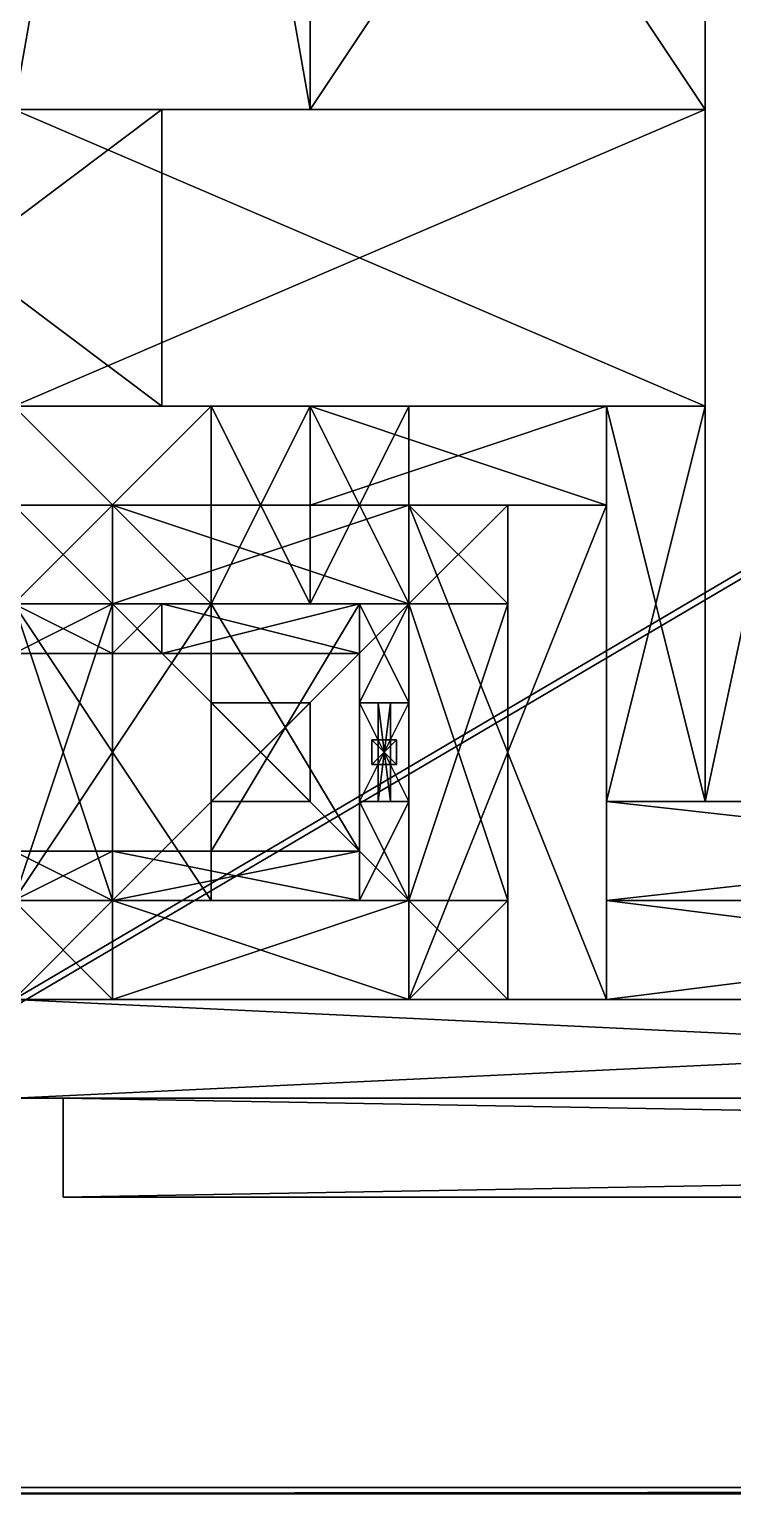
# Model space of a CAD drawing. Extents: x -1088 to 1104, y -640 to 640.
# Drawn here: x -811 to -583.1, y -640 to -166 of the extents above; entities that cross this region are included whole.
import ezdxf

# ---------------------------------------------------------------- set-up
doc = ezdxf.new("R2010")
doc.units = 0

msp = doc.modelspace()

# ---------------------------------------------------------------- meshes
at = {"layer": 'OBJECT054', "color": 50}
mesh = msp.add_polyface(dxfattribs=at)
corners = [(-688, -448, 208), (-688, -352, 208), (-656, -352, 208), (-656, -448, 208), (-656, -448, 176), (-656, -352, 176), (-688, -352, 176), (-688, -448, 176)]
mesh.append_faces([[corners[k] for k in face] for face in [(1, 3, 0), (5, 7, 4), (3, 7, 0), (5, 1, 6), (0, 6, 1), (4, 2, 5)]], dxfattribs={"vtx0": -1})
mesh.append_faces([[corners[k] for k in face] for face in [(1, 2, 3), (5, 6, 7), (3, 4, 7), (5, 2, 1), (0, 7, 6), (4, 3, 2)]], dxfattribs={"vtx2": -1})
at = {"layer": 'OBJECT055', "color": 50}
mesh = msp.add_polyface(dxfattribs=at)
corners = [(-784, -352, 192), (-688, -352, 192), (-688, -448, 192), (-784, -448, 192), (-784, -448, 176), (-688, -448, 176), (-688, -352, 176), (-784, -352, 176)]
mesh.append_faces([[corners[k] for k in face] for face in [(1, 3, 0), (5, 7, 4), (3, 7, 0), (5, 1, 6), (0, 6, 1), (4, 2, 5)]], dxfattribs={"vtx0": -1})
mesh.append_faces([[corners[k] for k in face] for face in [(1, 2, 3), (5, 6, 7), (3, 4, 7), (5, 2, 1), (0, 7, 6), (4, 3, 2)]], dxfattribs={"vtx2": -1})
at = {"layer": 'OBJECT070', "color": 50}
mesh = msp.add_polyface(dxfattribs=at)
corners = [(-784, -352, 176), (-768, -352, 176), (-768, -368, 176), (-784, -368, 176), (-784, -368, 48), (-768, -368, 48), (-768, -352, 48), (-784, -352, 48)]
mesh.append_faces([[corners[k] for k in face] for face in [(1, 3, 0), (5, 7, 4), (3, 7, 0), (5, 1, 6), (0, 6, 1), (4, 2, 5)]], dxfattribs={"vtx0": -1})
mesh.append_faces([[corners[k] for k in face] for face in [(1, 2, 3), (5, 6, 7), (3, 4, 7), (5, 2, 1), (0, 7, 6), (4, 3, 2)]], dxfattribs={"vtx2": -1})
at = {"layer": 'OBJECT071', "color": 50}
mesh = msp.add_polyface(dxfattribs=at)
corners = [(-704, -352, 176), (-688, -352, 176), (-688, -384, 176), (-704, -384, 176), (-704, -384, 48), (-688, -384, 48), (-688, -352, 48), (-704, -352, 48)]
mesh.append_faces([[corners[k] for k in face] for face in [(1, 3, 0), (5, 7, 4), (3, 7, 0), (5, 1, 6), (0, 6, 1), (4, 2, 5)]], dxfattribs={"vtx0": -1})
mesh.append_faces([[corners[k] for k in face] for face in [(1, 2, 3), (5, 6, 7), (3, 4, 7), (5, 2, 1), (0, 7, 6), (4, 3, 2)]], dxfattribs={"vtx2": -1})
at = {"layer": 'OBJECT072', "color": 50}
mesh = msp.add_polyface(dxfattribs=at)
corners = [(-768, -352, 176), (-704, -352, 176), (-704, -368, 176), (-768, -368, 176), (-768, -368, 144), (-704, -368, 144), (-704, -352, 144), (-768, -352, 144)]
mesh.append_faces([[corners[k] for k in face] for face in [(1, 3, 0), (5, 7, 4), (3, 7, 0), (5, 1, 6), (0, 6, 1), (4, 2, 5)]], dxfattribs={"vtx0": -1})
mesh.append_faces([[corners[k] for k in face] for face in [(1, 2, 3), (5, 6, 7), (3, 4, 7), (5, 2, 1), (0, 7, 6), (4, 3, 2)]], dxfattribs={"vtx2": -1})
at = {"layer": 'OBJECT073', "color": 50}
mesh = msp.add_polyface(dxfattribs=at)
corners = [(-784, -432, 144), (-704, -432, 144), (-704, -448, 144), (-784, -448, 144), (-784, -448, 48), (-704, -448, 48), (-704, -432, 48), (-784, -432, 48)]
mesh.append_faces([[corners[k] for k in face] for face in [(1, 3, 0), (5, 7, 4), (3, 7, 0), (5, 1, 6), (0, 6, 1), (4, 2, 5)]], dxfattribs={"vtx0": -1})
mesh.append_faces([[corners[k] for k in face] for face in [(1, 2, 3), (5, 6, 7), (3, 4, 7), (5, 2, 1), (0, 7, 6), (4, 3, 2)]], dxfattribs={"vtx2": -1})
at = {"layer": 'OBJECT075', "color": 50}
mesh = msp.add_polyface(dxfattribs=at)
corners = [(-704, -384, 80), (-688, -384, 80), (-688, -416, 80), (-704, -416, 80), (-704, -416, 48), (-688, -416, 48), (-688, -384, 48), (-704, -384, 48)]
mesh.append_faces([[corners[k] for k in face] for face in [(1, 3, 0), (5, 7, 4), (3, 7, 0), (5, 1, 6), (0, 6, 1), (4, 2, 5)]], dxfattribs={"vtx0": -1})
mesh.append_faces([[corners[k] for k in face] for face in [(1, 2, 3), (5, 6, 7), (3, 4, 7), (5, 2, 1), (0, 7, 6), (4, 3, 2)]], dxfattribs={"vtx2": -1})
at = {"layer": 'OBJECT078', "color": 50}
mesh = msp.add_polyface(dxfattribs=at)
corners = [(-752, -288, 48), (-720, -288, 48), (-720, -352, 48), (-752, -352, 48), (-752, -352, 16), (-720, -352, 16), (-720, -288, 16), (-752, -288, 16)]
mesh.append_faces([[corners[k] for k in face] for face in [(1, 3, 0), (5, 7, 4), (3, 7, 0), (5, 1, 6), (0, 6, 1), (4, 2, 5)]], dxfattribs={"vtx0": -1})
mesh.append_faces([[corners[k] for k in face] for face in [(1, 2, 3), (5, 6, 7), (3, 4, 7), (5, 2, 1), (0, 7, 6), (4, 3, 2)]], dxfattribs={"vtx2": -1})
at = {"layer": 'OBJECT079', "color": 50}
mesh = msp.add_polyface(dxfattribs=at)
corners = [(-752, -352, 48), (-704, -352, 48), (-704, -432, 48), (-752, -432, 48), (-752, -432, 16), (-704, -432, 16), (-704, -352, 16), (-752, -352, 16)]
mesh.append_faces([[corners[k] for k in face] for face in [(1, 3, 0), (5, 7, 4), (3, 7, 0), (5, 1, 6), (0, 6, 1), (4, 2, 5)]], dxfattribs={"vtx0": -1})
mesh.append_faces([[corners[k] for k in face] for face in [(1, 2, 3), (5, 6, 7), (3, 4, 7), (5, 2, 1), (0, 7, 6), (4, 3, 2)]], dxfattribs={"vtx2": -1})
at = {"layer": 'OBJECT080', "color": 50}
mesh = msp.add_polyface(dxfattribs=at)
corners = [(-816, -352, 48), (-752, -352, 48), (-752, -448, 48), (-816, -448, 48), (-816, -448, 16), (-752, -448, 16), (-752, -352, 16), (-816, -352, 16)]
mesh.append_faces([[corners[k] for k in face] for face in [(1, 3, 0), (5, 7, 4), (3, 7, 0), (5, 1, 6), (0, 6, 1), (4, 2, 5)]], dxfattribs={"vtx0": -1})
mesh.append_faces([[corners[k] for k in face] for face in [(1, 2, 3), (5, 6, 7), (3, 4, 7), (5, 2, 1), (0, 7, 6), (4, 3, 2)]], dxfattribs={"vtx2": -1})
at = {"layer": 'OBJECT1023', "color": 50}
mesh = msp.add_polyface(dxfattribs=at)
corners = [(-592, 32, 48), (-496, 32, 48), (-496, -416, 48), (-592, -416, 48), (-592, -416, 16), (-496, -416, 16), (-496, 32, 16), (-592, 32, 16)]
mesh.append_faces([[corners[k] for k in face] for face in [(1, 3, 0), (5, 7, 4), (3, 7, 0), (5, 1, 6), (0, 6, 1), (4, 2, 5)]], dxfattribs={"vtx0": -1})
mesh.append_faces([[corners[k] for k in face] for face in [(1, 2, 3), (5, 6, 7), (3, 4, 7), (5, 2, 1), (0, 7, 6), (4, 3, 2)]], dxfattribs={"vtx2": -1})
at = {"layer": 'OBJECT1025', "color": 50}
mesh = msp.add_polyface(dxfattribs=at)
corners = [(-816, -192, 48), (-592, -192, 48), (-592, -288, 48), (-816, -288, 48), (-816, -288, 16), (-592, -288, 16), (-592, -192, 16), (-816, -192, 16)]
mesh.append_faces([[corners[k] for k in face] for face in [(1, 3, 0), (5, 7, 4), (3, 7, 0), (5, 1, 6), (0, 6, 1), (4, 2, 5)]], dxfattribs={"vtx0": -1})
mesh.append_faces([[corners[k] for k in face] for face in [(1, 2, 3), (5, 6, 7), (3, 4, 7), (5, 2, 1), (0, 7, 6), (4, 3, 2)]], dxfattribs={"vtx2": -1})
at = {"layer": 'OBJECT1026', "color": 50}
mesh = msp.add_polyface(dxfattribs=at)
corners = [(-720, -288, 48), (-688, -288, 48), (-688, -352, 48), (-720, -352, 48), (-720, -352, 16), (-688, -352, 16), (-688, -288, 16), (-720, -288, 16)]
mesh.append_faces([[corners[k] for k in face] for face in [(1, 3, 0), (5, 7, 4), (3, 7, 0), (5, 1, 6), (0, 6, 1), (4, 2, 5)]], dxfattribs={"vtx0": -1})
mesh.append_faces([[corners[k] for k in face] for face in [(1, 2, 3), (5, 6, 7), (3, 4, 7), (5, 2, 1), (0, 7, 6), (4, 3, 2)]], dxfattribs={"vtx2": -1})
at = {"layer": 'OBJECT1043', "color": 50}
mesh = msp.add_polyface(dxfattribs=at)
corners = [(-624, -448, 64), (-624, -416, 64), (-336, -416, 64), (-336, -448, 64), (-336, -448, 48), (-336, -416, 48), (-624, -416, 48), (-624, -448, 48)]
mesh.append_faces([[corners[k] for k in face] for face in [(1, 3, 0), (5, 7, 4), (3, 7, 0), (5, 1, 6), (0, 6, 1), (4, 2, 5)]], dxfattribs={"vtx0": -1})
mesh.append_faces([[corners[k] for k in face] for face in [(1, 2, 3), (5, 6, 7), (3, 4, 7), (5, 2, 1), (0, 7, 6), (4, 3, 2)]], dxfattribs={"vtx2": -1})
at = {"layer": 'OBJECT1044', "color": 50}
mesh = msp.add_polyface(dxfattribs=at)
corners = [(-624, -416, 64), (-624, -288, 64), (-592, -288, 64), (-592, -416, 64), (-592, -416, 48), (-592, -288, 48), (-624, -288, 48), (-624, -416, 48)]
mesh.append_faces([[corners[k] for k in face] for face in [(1, 3, 0), (5, 7, 4), (3, 7, 0), (5, 1, 6), (0, 6, 1), (4, 2, 5)]], dxfattribs={"vtx0": -1})
mesh.append_faces([[corners[k] for k in face] for face in [(1, 2, 3), (5, 6, 7), (3, 4, 7), (5, 2, 1), (0, 7, 6), (4, 3, 2)]], dxfattribs={"vtx2": -1})
at = {"layer": 'OBJECT1053', "color": 50}
mesh = msp.add_polyface(dxfattribs=at)
corners = [(-816, -480, 112), (-144, -480, 112), (-144, -512, 112), (-816, -512, 112), (-816, -512, 48), (-144, -512, 48), (-144, -480, 48), (-816, -480, 48)]
mesh.append_faces([[corners[k] for k in face] for face in [(1, 3, 0), (5, 7, 4), (3, 7, 0), (5, 1, 6), (0, 6, 1), (4, 2, 5)]], dxfattribs={"vtx0": -1})
mesh.append_faces([[corners[k] for k in face] for face in [(1, 2, 3), (5, 6, 7), (3, 4, 7), (5, 2, 1), (0, 7, 6), (4, 3, 2)]], dxfattribs={"vtx2": -1})
at = {"layer": 'OBJECT1054', "color": 50}
mesh = msp.add_polyface(dxfattribs=at)
corners = [(-816, -512, 128), (-816, -480, 128), (-144, -480, 128), (-144, -512, 128), (-144, -512, 112), (-144, -480, 112), (-816, -480, 112), (-816, -512, 112)]
mesh.append_faces([[corners[k] for k in face] for face in [(1, 3, 0), (5, 7, 4), (3, 7, 0), (5, 1, 6), (0, 6, 1), (4, 2, 5)]], dxfattribs={"vtx0": -1})
mesh.append_faces([[corners[k] for k in face] for face in [(1, 2, 3), (5, 6, 7), (3, 4, 7), (5, 2, 1), (0, 7, 6), (4, 3, 2)]], dxfattribs={"vtx2": -1})
at = {"layer": 'OBJECT108', "color": 50}
mesh = msp.add_polyface(dxfattribs=at)
corners = [(-688, -320, 208), (-656, -320, 208), (-656, -352, 208), (-688, -352, 208), (-688, -352, 48), (-656, -352, 48), (-656, -320, 48), (-688, -320, 48)]
mesh.append_faces([[corners[k] for k in face] for face in [(1, 3, 0), (5, 7, 4), (3, 7, 0), (5, 1, 6), (0, 6, 1), (4, 2, 5)]], dxfattribs={"vtx0": -1})
mesh.append_faces([[corners[k] for k in face] for face in [(1, 2, 3), (5, 6, 7), (3, 4, 7), (5, 2, 1), (0, 7, 6), (4, 3, 2)]], dxfattribs={"vtx2": -1})
at = {"layer": 'OBJECT110', "color": 50}
mesh = msp.add_polyface(dxfattribs=at)
corners = [(-816, -320, 208), (-784, -320, 208), (-784, -352, 208), (-816, -352, 208), (-816, -352, 48), (-784, -352, 48), (-784, -320, 48), (-816, -320, 48)]
mesh.append_faces([[corners[k] for k in face] for face in [(1, 3, 0), (5, 7, 4), (3, 7, 0), (5, 1, 6), (0, 6, 1), (4, 2, 5)]], dxfattribs={"vtx0": -1})
mesh.append_faces([[corners[k] for k in face] for face in [(1, 2, 3), (5, 6, 7), (3, 4, 7), (5, 2, 1), (0, 7, 6), (4, 3, 2)]], dxfattribs={"vtx2": -1})
at = {"layer": 'OBJECT111', "color": 50}
mesh = msp.add_polyface(dxfattribs=at)
corners = [(-816, -448, 208), (-784, -448, 208), (-784, -480, 208), (-816, -480, 208), (-816, -480, 48), (-784, -480, 48), (-784, -448, 48), (-816, -448, 48)]
mesh.append_faces([[corners[k] for k in face] for face in [(1, 3, 0), (5, 7, 4), (3, 7, 0), (5, 1, 6), (0, 6, 1), (4, 2, 5)]], dxfattribs={"vtx0": -1})
mesh.append_faces([[corners[k] for k in face] for face in [(1, 2, 3), (5, 6, 7), (3, 4, 7), (5, 2, 1), (0, 7, 6), (4, 3, 2)]], dxfattribs={"vtx2": -1})
at = {"layer": 'OBJECT1137', "color": 50}
mesh = msp.add_polyface(dxfattribs=at)
corners = [(-694, -384, 126), (-694, -416, 126), (-698, -416, 126), (-698, -384, 126), (-698, -384, 120), (-698, -416, 120), (-694, -416, 120), (-694, -384, 120)]
mesh.append_faces([[corners[k] for k in face] for face in [(1, 3, 0), (5, 7, 4), (3, 7, 0), (5, 1, 6), (0, 6, 1), (4, 2, 5)]], dxfattribs={"vtx0": -1})
mesh.append_faces([[corners[k] for k in face] for face in [(1, 2, 3), (5, 6, 7), (3, 4, 7), (5, 2, 1), (0, 7, 6), (4, 3, 2)]], dxfattribs={"vtx2": -1})
at = {"layer": 'OBJECT1168', "color": 50}
mesh = msp.add_polyface(dxfattribs=at)
corners = [(-694, -384, 140), (-694, -416, 140), (-698, -416, 140), (-698, -384, 140), (-698, -384, 134), (-698, -416, 134), (-694, -416, 134), (-694, -384, 134)]
mesh.append_faces([[corners[k] for k in face] for face in [(1, 3, 0), (5, 7, 4), (3, 7, 0), (5, 1, 6), (0, 6, 1), (4, 2, 5)]], dxfattribs={"vtx0": -1})
mesh.append_faces([[corners[k] for k in face] for face in [(1, 2, 3), (5, 6, 7), (3, 4, 7), (5, 2, 1), (0, 7, 6), (4, 3, 2)]], dxfattribs={"vtx2": -1})
at = {"layer": 'OBJECT117', "color": 50}
mesh = msp.add_polyface(dxfattribs=at)
corners = [(-688, -448, 208), (-656, -448, 208), (-656, -480, 208), (-688, -480, 208), (-688, -480, 48), (-656, -480, 48), (-656, -448, 48), (-688, -448, 48)]
mesh.append_faces([[corners[k] for k in face] for face in [(1, 3, 0), (5, 7, 4), (3, 7, 0), (5, 1, 6), (0, 6, 1), (4, 2, 5)]], dxfattribs={"vtx0": -1})
mesh.append_faces([[corners[k] for k in face] for face in [(1, 2, 3), (5, 6, 7), (3, 4, 7), (5, 2, 1), (0, 7, 6), (4, 3, 2)]], dxfattribs={"vtx2": -1})
at = {"layer": 'OBJECT1191', "color": 50}
mesh = msp.add_polyface(dxfattribs=at)
corners = [(-816, 352, 48), (-720, 352, 48), (-720, -192, 48), (-816, -192, 48), (-816, -192, 16), (-720, -192, 16), (-720, 352, 16), (-816, 352, 16)]
mesh.append_faces([[corners[k] for k in face] for face in [(1, 3, 0), (5, 7, 4), (3, 7, 0), (5, 1, 6), (0, 6, 1), (4, 2, 5)]], dxfattribs={"vtx0": -1})
mesh.append_faces([[corners[k] for k in face] for face in [(1, 2, 3), (5, 6, 7), (3, 4, 7), (5, 2, 1), (0, 7, 6), (4, 3, 2)]], dxfattribs={"vtx2": -1})
at = {"layer": 'OBJECT1192', "color": 50}
mesh = msp.add_polyface(dxfattribs=at)
corners = [(-720, 0, 48), (-592, 0, 48), (-592, -192, 48), (-720, -192, 48), (-720, -192, 16), (-592, -192, 16), (-592, 0, 16), (-720, 0, 16)]
mesh.append_faces([[corners[k] for k in face] for face in [(1, 3, 0), (5, 7, 4), (3, 7, 0), (5, 1, 6), (0, 6, 1), (4, 2, 5)]], dxfattribs={"vtx0": -1})
mesh.append_faces([[corners[k] for k in face] for face in [(1, 2, 3), (5, 6, 7), (3, 4, 7), (5, 2, 1), (0, 7, 6), (4, 3, 2)]], dxfattribs={"vtx2": -1})
at = {"layer": 'OBJECT1199', "color": 50}
mesh = msp.add_polyface(dxfattribs=at)
corners = [(-816, -288, 48), (-752, -288, 48), (-752, -352, 48), (-816, -352, 48), (-816, -352, 16), (-752, -352, 16), (-752, -288, 16), (-816, -288, 16)]
mesh.append_faces([[corners[k] for k in face] for face in [(1, 3, 0), (5, 7, 4), (3, 7, 0), (5, 1, 6), (0, 6, 1), (4, 2, 5)]], dxfattribs={"vtx0": -1})
mesh.append_faces([[corners[k] for k in face] for face in [(1, 2, 3), (5, 6, 7), (3, 4, 7), (5, 2, 1), (0, 7, 6), (4, 3, 2)]], dxfattribs={"vtx2": -1})
at = {"layer": 'OBJECT1200', "color": 50}
mesh = msp.add_polyface(dxfattribs=at)
corners = [(-720, -288, 48), (-624, -288, 48), (-624, -320, 48), (-720, -320, 48), (-720, -320, 16), (-624, -320, 16), (-624, -288, 16), (-720, -288, 16)]
mesh.append_faces([[corners[k] for k in face] for face in [(1, 3, 0), (5, 7, 4), (3, 7, 0), (5, 1, 6), (0, 6, 1), (4, 2, 5)]], dxfattribs={"vtx0": -1})
mesh.append_faces([[corners[k] for k in face] for face in [(1, 2, 3), (5, 6, 7), (3, 4, 7), (5, 2, 1), (0, 7, 6), (4, 3, 2)]], dxfattribs={"vtx2": -1})
at = {"layer": 'OBJECT1201', "color": 50}
mesh = msp.add_polyface(dxfattribs=at)
corners = [(-688, -320, 48), (-624, -320, 48), (-624, -480, 48), (-688, -480, 48), (-688, -480, 16), (-624, -480, 16), (-624, -320, 16), (-688, -320, 16)]
mesh.append_faces([[corners[k] for k in face] for face in [(1, 3, 0), (5, 7, 4), (3, 7, 0), (5, 1, 6), (0, 6, 1), (4, 2, 5)]], dxfattribs={"vtx0": -1})
mesh.append_faces([[corners[k] for k in face] for face in [(1, 2, 3), (5, 6, 7), (3, 4, 7), (5, 2, 1), (0, 7, 6), (4, 3, 2)]], dxfattribs={"vtx2": -1})
at = {"layer": 'OBJECT1202', "color": 50}
mesh = msp.add_polyface(dxfattribs=at)
corners = [(-624, -448, 48), (-368, -448, 48), (-368, -480, 48), (-624, -480, 48), (-624, -480, 16), (-368, -480, 16), (-368, -448, 16), (-624, -448, 16)]
mesh.append_faces([[corners[k] for k in face] for face in [(1, 3, 0), (5, 7, 4), (3, 7, 0), (5, 1, 6), (0, 6, 1), (4, 2, 5)]], dxfattribs={"vtx0": -1})
mesh.append_faces([[corners[k] for k in face] for face in [(1, 2, 3), (5, 6, 7), (3, 4, 7), (5, 2, 1), (0, 7, 6), (4, 3, 2)]], dxfattribs={"vtx2": -1})
at = {"layer": 'OBJECT124', "color": 50}
mesh = msp.add_polyface(dxfattribs=at)
corners = [(-784, -448, 208), (-688, -448, 208), (-688, -480, 208), (-784, -480, 208), (-784, -480, 176), (-688, -480, 176), (-688, -448, 176), (-784, -448, 176)]
mesh.append_faces([[corners[k] for k in face] for face in [(1, 3, 0), (5, 7, 4), (3, 7, 0), (5, 1, 6), (0, 6, 1), (4, 2, 5)]], dxfattribs={"vtx0": -1})
mesh.append_faces([[corners[k] for k in face] for face in [(1, 2, 3), (5, 6, 7), (3, 4, 7), (5, 2, 1), (0, 7, 6), (4, 3, 2)]], dxfattribs={"vtx2": -1})
at = {"layer": 'OBJECT125', "color": 50}
mesh = msp.add_polyface(dxfattribs=at)
corners = [(-784, -320, 208), (-688, -320, 208), (-688, -352, 208), (-784, -352, 208), (-784, -352, 176), (-688, -352, 176), (-688, -320, 176), (-784, -320, 176)]
mesh.append_faces([[corners[k] for k in face] for face in [(1, 3, 0), (5, 7, 4), (3, 7, 0), (5, 1, 6), (0, 6, 1), (4, 2, 5)]], dxfattribs={"vtx0": -1})
mesh.append_faces([[corners[k] for k in face] for face in [(1, 2, 3), (5, 6, 7), (3, 4, 7), (5, 2, 1), (0, 7, 6), (4, 3, 2)]], dxfattribs={"vtx2": -1})
at = {"layer": 'OBJECT179', "color": 50}
mesh = msp.add_polyface(dxfattribs=at)
corners = [(-896, -192, 159.595001), (-768, -192, 159.595001), (-768, -288, 159.595001), (-896, -288, 159.595001), (-896, -288, 47.7047), (-768, -288, 47.7047), (-768, -192, 47.7047), (-896, -192, 47.7047)]
mesh.append_faces([[corners[k] for k in face] for face in [(1, 3, 0), (5, 7, 4), (3, 7, 0), (5, 1, 6), (0, 6, 1), (4, 2, 5)]], dxfattribs={"vtx0": -1})
mesh.append_faces([[corners[k] for k in face] for face in [(1, 2, 3), (5, 6, 7), (3, 4, 7), (5, 2, 1), (0, 7, 6), (4, 3, 2)]], dxfattribs={"vtx2": -1})
at = {"layer": 'OBJECT181', "color": 50}
mesh = msp.add_polyface(dxfattribs=at)
corners = [(-816, -352, 176), (-784, -352, 176), (-784, -368, 176), (-816, -368, 176), (-816, -368, 48), (-784, -368, 48), (-784, -352, 48), (-816, -352, 48)]
mesh.append_faces([[corners[k] for k in face] for face in [(1, 3, 0), (5, 7, 4), (3, 7, 0), (5, 1, 6), (0, 6, 1), (4, 2, 5)]], dxfattribs={"vtx0": -1})
mesh.append_faces([[corners[k] for k in face] for face in [(1, 2, 3), (5, 6, 7), (3, 4, 7), (5, 2, 1), (0, 7, 6), (4, 3, 2)]], dxfattribs={"vtx2": -1})
at = {"layer": 'OBJECT197', "color": 50}
mesh = msp.add_polyface(dxfattribs=at)
corners = [(-1084, -640, 832), (-1084, 640, 832), (1092, 640, 832), (1092, -640, 832), (-1084, 640, 830), (-1084, -640, 830), (1092, -640, 830), (1092, 640, 830)]
mesh.append_faces([[corners[k] for k in face] for face in [(1, 3, 0), (1, 5, 4), (3, 7, 6), (2, 4, 7), (0, 6, 5), (5, 7, 4)]], dxfattribs={"vtx0": -1})
mesh.append_faces([[corners[k] for k in face] for face in [(1, 2, 3), (1, 0, 5), (3, 2, 7), (2, 1, 4), (0, 3, 6), (5, 6, 7)]], dxfattribs={"vtx2": -1})
at = {"layer": 'OBJECT198', "color": 50}
mesh = msp.add_polyface(dxfattribs=at)
corners = [(1104, -640, -124), (-1068, -640, -124), (-1068, -640, 832), (1104, -640, 832), (-1068, -638, 832), (1104, -638, 832), (-1068, -638, -124), (1104, -638, -124)]
mesh.append_faces([[corners[k] for k in face] for face in [(1, 3, 0), (2, 5, 3), (1, 7, 6), (1, 4, 2), (0, 5, 7), (7, 4, 6)]], dxfattribs={"vtx0": -1})
mesh.append_faces([[corners[k] for k in face] for face in [(1, 2, 3), (2, 4, 5), (1, 0, 7), (1, 6, 4), (0, 3, 5), (7, 5, 4)]], dxfattribs={"vtx2": -1})
at = {"layer": 'OBJECT203', "color": 50}
mesh = msp.add_polyface(dxfattribs=at)
corners = [(-1088, 640, -128), (-1088, -640, -128), (1088, -640, -128), (1088, 640, -128), (-1088, -640, -126), (-1088, 640, -126), (1088, 640, -126), (1088, -640, -126)]
mesh.append_faces([[corners[k] for k in face] for face in [(1, 3, 0), (1, 5, 4), (3, 7, 6), (0, 6, 5), (2, 4, 7), (5, 7, 4)]], dxfattribs={"vtx0": -1})
mesh.append_faces([[corners[k] for k in face] for face in [(1, 2, 3), (1, 0, 5), (3, 2, 7), (0, 3, 6), (2, 1, 4), (5, 6, 7)]], dxfattribs={"vtx2": -1})
at = {"layer": 'OBJECT205', "color": 50}
mesh = msp.add_polyface(dxfattribs=at)
corners = [(-816, -432, 176), (-784, -432, 176), (-784, -448, 176), (-816, -448, 176), (-816, -448, 48), (-784, -448, 48), (-784, -432, 48), (-816, -432, 48)]
mesh.append_faces([[corners[k] for k in face] for face in [(1, 3, 0), (5, 7, 4), (3, 7, 0), (5, 1, 6), (0, 6, 1), (4, 2, 5)]], dxfattribs={"vtx0": -1})
mesh.append_faces([[corners[k] for k in face] for face in [(1, 2, 3), (5, 6, 7), (3, 4, 7), (5, 2, 1), (0, 7, 6), (4, 3, 2)]], dxfattribs={"vtx2": -1})
at = {"layer": 'OBJECT400', "color": 50}
mesh = msp.add_polyface(dxfattribs=at)
corners = [(-692, -396, 144), (-692, -404, 144), (-700, -404, 144), (-700, -396, 144), (-700, -396, 112), (-700, -404, 112), (-692, -404, 112), (-692, -396, 112)]
mesh.append_faces([[corners[k] for k in face] for face in [(1, 3, 0), (5, 7, 4), (3, 7, 0), (5, 1, 6), (0, 6, 1), (4, 2, 5)]], dxfattribs={"vtx0": -1})
mesh.append_faces([[corners[k] for k in face] for face in [(1, 2, 3), (5, 6, 7), (3, 4, 7), (5, 2, 1), (0, 7, 6), (4, 3, 2)]], dxfattribs={"vtx2": -1})
at = {"layer": 'OBJECT408', "color": 50}
mesh = msp.add_polyface(dxfattribs=at)
corners = [(-694, -384, 108), (-694, -416, 108), (-698, -416, 108), (-698, -384, 108), (-698, -384, 102), (-698, -416, 102), (-694, -416, 102), (-694, -384, 102)]
mesh.append_faces([[corners[k] for k in face] for face in [(1, 3, 0), (5, 7, 4), (3, 7, 0), (5, 1, 6), (0, 6, 1), (4, 2, 5)]], dxfattribs={"vtx0": -1})
mesh.append_faces([[corners[k] for k in face] for face in [(1, 2, 3), (5, 6, 7), (3, 4, 7), (5, 2, 1), (0, 7, 6), (4, 3, 2)]], dxfattribs={"vtx2": -1})
at = {"layer": 'OBJECT409', "color": 50}
mesh = msp.add_polyface(dxfattribs=at)
corners = [(-694, -384, 94), (-694, -416, 94), (-698, -416, 94), (-698, -384, 94), (-698, -384, 88), (-698, -416, 88), (-694, -416, 88), (-694, -384, 88)]
mesh.append_faces([[corners[k] for k in face] for face in [(1, 3, 0), (5, 7, 4), (3, 7, 0), (5, 1, 6), (0, 6, 1), (4, 2, 5)]], dxfattribs={"vtx0": -1})
mesh.append_faces([[corners[k] for k in face] for face in [(1, 2, 3), (5, 6, 7), (3, 4, 7), (5, 2, 1), (0, 7, 6), (4, 3, 2)]], dxfattribs={"vtx2": -1})
at = {"layer": 'OBJECT410', "color": 50}
mesh = msp.add_polyface(dxfattribs=at)
corners = [(-692, -396, 112), (-692, -404, 112), (-700, -404, 112), (-700, -396, 112), (-700, -396, 80), (-700, -404, 80), (-692, -404, 80), (-692, -396, 80)]
mesh.append_faces([[corners[k] for k in face] for face in [(1, 3, 0), (5, 7, 4), (3, 7, 0), (5, 1, 6), (0, 6, 1), (4, 2, 5)]], dxfattribs={"vtx0": -1})
mesh.append_faces([[corners[k] for k in face] for face in [(1, 2, 3), (5, 6, 7), (3, 4, 7), (5, 2, 1), (0, 7, 6), (4, 3, 2)]], dxfattribs={"vtx2": -1})
at = {"layer": 'OBJECT457', "color": 50}
mesh = msp.add_polyface(dxfattribs=at)
corners = [(-704, -416, 176), (-688, -416, 176), (-688, -448, 176), (-704, -448, 176), (-704, -448, 48), (-688, -448, 48), (-688, -416, 48), (-704, -416, 48)]
mesh.append_faces([[corners[k] for k in face] for face in [(1, 3, 0), (5, 7, 4), (3, 7, 0), (5, 1, 6), (0, 6, 1), (4, 2, 5)]], dxfattribs={"vtx0": -1})
mesh.append_faces([[corners[k] for k in face] for face in [(1, 2, 3), (5, 6, 7), (3, 4, 7), (5, 2, 1), (0, 7, 6), (4, 3, 2)]], dxfattribs={"vtx2": -1})
at = {"layer": 'OBJECT569', "color": 50}
mesh = msp.add_polyface(dxfattribs=at)
corners = [(-816, -448, 208), (-816, -352, 208), (-784, -352, 208), (-784, -448, 208), (-784, -448, 144), (-784, -352, 144), (-816, -352, 144), (-816, -448, 144)]
mesh.append_faces([[corners[k] for k in face] for face in [(1, 3, 0), (5, 7, 4), (3, 7, 0), (5, 1, 6), (0, 6, 1), (4, 2, 5)]], dxfattribs={"vtx0": -1})
mesh.append_faces([[corners[k] for k in face] for face in [(1, 2, 3), (5, 6, 7), (3, 4, 7), (5, 2, 1), (0, 7, 6), (4, 3, 2)]], dxfattribs={"vtx2": -1})
at = {"layer": 'OBJECT600', "color": 50}
mesh = msp.add_polyface(dxfattribs=at)
corners = [(-704, -384, 176), (-688, -384, 176), (-688, -416, 176), (-704, -416, 176), (-704, -416, 144), (-688, -416, 144), (-688, -384, 144), (-704, -384, 144)]
mesh.append_faces([[corners[k] for k in face] for face in [(1, 3, 0), (5, 7, 4), (3, 7, 0), (5, 1, 6), (0, 6, 1), (4, 2, 5)]], dxfattribs={"vtx0": -1})
mesh.append_faces([[corners[k] for k in face] for face in [(1, 2, 3), (5, 6, 7), (3, 4, 7), (5, 2, 1), (0, 7, 6), (4, 3, 2)]], dxfattribs={"vtx2": -1})
at = {"layer": 'OBJECT614', "color": 50}
mesh = msp.add_polyface(dxfattribs=at)
corners = [(-784, -432, 176), (-704, -432, 176), (-704, -448, 176), (-784, -448, 176), (-784, -448, 48), (-704, -448, 48), (-704, -432, 48), (-784, -432, 48)]
mesh.append_faces([[corners[k] for k in face] for face in [(1, 3, 0), (5, 7, 4), (3, 7, 0), (5, 1, 6), (0, 6, 1), (4, 2, 5)]], dxfattribs={"vtx0": -1})
mesh.append_faces([[corners[k] for k in face] for face in [(1, 2, 3), (5, 6, 7), (3, 4, 7), (5, 2, 1), (0, 7, 6), (4, 3, 2)]], dxfattribs={"vtx2": -1})
at = {"layer": 'OBJECT622', "color": 50}
mesh = msp.add_polyface(dxfattribs=at)
corners = [(-752, -384, 176), (-720, -384, 176), (-720, -416, 176), (-752, -416, 176), (-752, -416, 160), (-720, -416, 160), (-720, -384, 160), (-752, -384, 160)]
mesh.append_faces([[corners[k] for k in face] for face in [(1, 3, 0), (5, 7, 4), (3, 7, 0), (5, 1, 6), (0, 6, 1), (4, 2, 5)]], dxfattribs={"vtx0": -1})
mesh.append_faces([[corners[k] for k in face] for face in [(1, 2, 3), (5, 6, 7), (3, 4, 7), (5, 2, 1), (0, 7, 6), (4, 3, 2)]], dxfattribs={"vtx2": -1})
at = {"layer": 'OBJECT675', "color": 50}
mesh = msp.add_polyface(dxfattribs=at)
corners = [(-800, -512, 720), (1008, -512, 720), (1008, -544, 720), (-800, -544, 720), (-800, -544, 16), (1008, -544, 16), (1008, -512, 16), (-800, -512, 16)]
mesh.append_faces([[corners[k] for k in face] for face in [(1, 3, 0), (5, 7, 4), (3, 7, 0), (5, 1, 6), (0, 6, 1), (4, 2, 5)]], dxfattribs={"vtx0": -1})
mesh.append_faces([[corners[k] for k in face] for face in [(1, 2, 3), (5, 6, 7), (3, 4, 7), (5, 2, 1), (0, 7, 6), (4, 3, 2)]], dxfattribs={"vtx2": -1})

doc.saveas('drawing.dxf')
